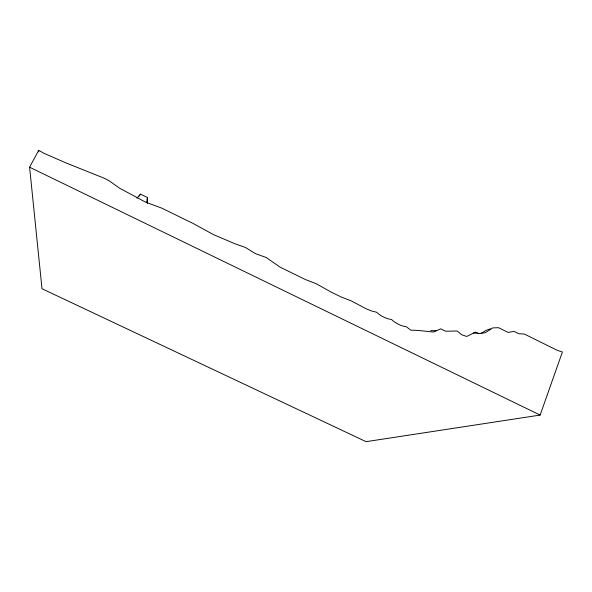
<?xml version="1.0" encoding="UTF-8"?>
<svg xmlns="http://www.w3.org/2000/svg" width="592" height="592" viewBox="0 0 592 592"><rect width="100%" height="100%" fill="white"/><g stroke="black" fill="none" stroke-linecap="round" stroke-linejoin="round"><path stroke-width="0.89" d="M38.68 151.885L38.695 150.331L43.926 153.261L65.904 162.881L104.666 178.414L109.838 181.27L119.562 188.167L145.432 202.087L161.956 208.214L193.258 223.554L213.557 234.639L234.698 243.66L245.525 247.508L255.293 253.583L266.045 257.439L280.29 267.266L305.679 279.661L316.18 283.694L330.913 291.982L340.962 296.888L351.345 300.928L366.115 308.765L371.243 310.859L376.645 312.258A27.698 25.663 56.1 0 0 391.534 319.525A27.661 25.552 57.4 0 0 406.371 326.777L410.892 330.218C418.522 330.07 426.018 331.476 433.64 332.016L440.722 328.826L445.598 331.217L457.253 331.024L461.597 334.724L466.688 336.456L473.755 333L479.305 333.466L485.299 332.704L492.803 327.894L498.553 327.694L508.099 332.415L514.115 331.394L518.866 333.747L524.364 334.051L557.435 350.405L562.4 351.981L540.126 415.081L366.093 441.669L41.995 288.733L29.6 167.203L38.695 150.331M147.26 203.448L147.43 197.513L140.548 194.146L136.952 198.179M140.548 194.146L138.639 196.581M147.43 197.513L146.949 202.146L147.075 201.731M147.156 199.748L147.275 199.334M481.148 333.422L485.588 330.58L490.376 328.797M473.452 332.985L475.776 332.112L478.95 333.673M430.636 330.676L436.415 330.639M29.6 167.203L540.126 415.081"/></g></svg>
